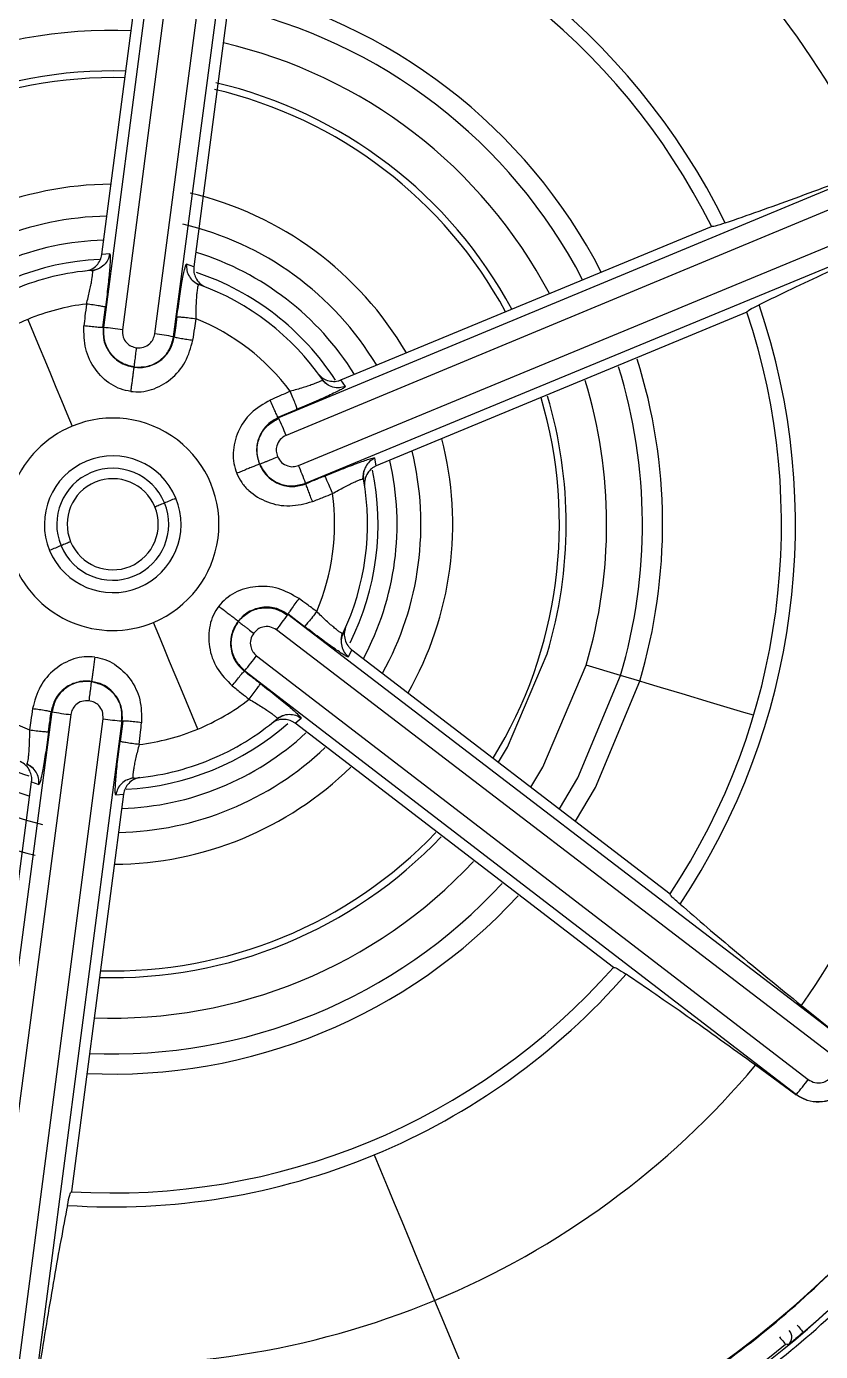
# Model space of a CAD drawing. Extents: x 939 to 1039, y 781 to 934.
# Drawn here: x 975.361 to 975.852, y 853.394 to 854.214 of the extents above; entities that cross this region are included whole.
import ezdxf

# ---------------------------------------------------------------- set-up
doc = ezdxf.new("R2010")
doc.units = 0
doc.header["$MEASUREMENT"] = 0
doc.layers.add('1', color=4, linetype='Continuous')

# ---------------------------------------------------------------- blocks, each defined once
blk = doc.blocks.new('Envoy')
at = {"layer": '1', "color": 3, "linetype": 'Continuous', "lineweight": 25}
for p, q in [((36.81026, 55.27947), (36.75469, 54.85309)), ((36.82198, 55.27814), (36.76641, 54.85176)), ((36.78638, 54.84914), (36.84272, 55.27542)), ((36.79804, 54.8474), (36.85439, 55.27368)), ((36.75371, 54.89823), (36.78598, 55.14407)), ((36.84293, 55.13655), (36.81059, 54.89061)), ((37.25993, 54.96233), (36.86289, 54.79726)), ((37.26464, 54.95152), (36.86759, 54.78645)), ((36.87531, 54.76785), (37.27265, 54.93219)), ((36.87963, 54.75687), (37.27698, 54.92122)), ((36.90149, 54.82068), (37.13053, 54.91566)), ((36.75855, 54.89869), (36.75371, 54.89823)), ((36.81059, 54.89061), (36.80606, 54.89231)), ((36.74716, 54.88839), (36.7478, 54.88845)), ((36.75248, 54.88984), (36.74793, 54.88804)), ((36.81352, 54.8793), (36.80962, 54.88222)), ((36.75424, 54.85315), (36.75589, 54.86571)), ((37.15249, 54.86258), (36.92333, 54.76762)), ((36.75424, 54.85315), (36.75469, 54.85309)), ((36.79804, 54.8474), (36.79849, 54.84734)), ((36.89361, 54.81755), (36.88978, 54.82058)), ((36.90431, 54.81672), (36.90149, 54.82068)), ((36.86271, 54.79768), (36.87442, 54.80254)), ((36.86271, 54.79768), (36.86289, 54.79726)), ((36.92333, 54.76762), (36.92253, 54.77238)), ((36.915, 54.75942), (36.91558, 54.76426)), ((36.87963, 54.75687), (36.87981, 54.75645)), ((36.86891, 54.67601), (36.86864, 54.67565)), ((37.21011, 54.41434), (36.86864, 54.67565)), ((36.86891, 54.67601), (36.87897, 54.6683)), ((37.2031, 54.40485), (36.86162, 54.66617)), ((36.90164, 54.66018), (36.90226, 54.66403)), ((36.9062, 54.64951), (36.90823, 54.65393)), ((36.90823, 54.65393), (37.10499, 54.50306)), ((36.84937, 54.65019), (37.19037, 54.38825)), ((36.84203, 54.64095), (36.84176, 54.64059)), ((36.84203, 54.64095), (37.18303, 54.37901)), ((37.07428, 54.63796), (37.05304, 54.64429)), ((37.08619, 54.63441), (37.07428, 54.63796)), ((36.72284, 54.61556), (36.6665, 54.18928)), ((36.73451, 54.61382), (36.67816, 54.18754)), ((36.72284, 54.61556), (36.72239, 54.61562)), ((36.86192, 54.6116), (36.86641, 54.61352)), ((36.69891, 54.18481), (36.75447, 54.6112)), ((36.71063, 54.18348), (36.76619, 54.60987)), ((36.76664, 54.60981), (36.765, 54.59724)), ((36.76664, 54.60981), (36.76619, 54.60987)), ((36.87319, 54.60848), (36.87692, 54.61155)), ((37.07, 54.4575), (36.87319, 54.60848)), ((36.70736, 54.58366), (36.71127, 54.58073)), ((36.67796, 54.32641), (36.7103, 54.57234)), ((36.7103, 54.57234), (36.71482, 54.57065)), ((36.76929, 54.57355), (36.77295, 54.57493)), ((36.77367, 54.57456), (36.77308, 54.5745)), ((36.76717, 54.56472), (36.73491, 54.31888)), ((36.76233, 54.56427), (36.76717, 54.56472)), ((37.18623, 54.43395), (37.21033, 54.41462)), ((37.18281, 54.37873), (37.15786, 54.39701)), ((37.18281, 54.37873), (37.18303, 54.37901))]:
    blk.add_line(p, q, dxfattribs=at)
at = {"layer": '1', "color": 3, "linetype": 'Continuous', "lineweight": 25, "flags": 128}
for points in [[(36.70791, 54.85815), (36.71142, 54.8497), (36.71492, 54.84126), (36.71841, 54.83284), (36.72187, 54.82449), (36.7253, 54.81622), (36.72869, 54.80805), (36.73202, 54.80001), (36.73529, 54.79213)], [(36.78646, 54.74227), (36.78711, 54.74254), (36.78779, 54.74282), (36.7885, 54.74311), (36.78924, 54.74342), (36.79, 54.74373), (36.79078, 54.74406), (36.79159, 54.74439), (36.79241, 54.74473)], [(36.79241, 54.74473), (36.79326, 54.74508), (36.79412, 54.74544), (36.79499, 54.7458), (36.79587, 54.74617), (36.79676, 54.74654), (36.79766, 54.74691), (36.79857, 54.74729), (36.79947, 54.74766)], [(36.73442, 54.72069), (36.73377, 54.72042), (36.73309, 54.72014), (36.73239, 54.71984), (36.73165, 54.71954), (36.73089, 54.71922), (36.7301, 54.7189), (36.7293, 54.71856), (36.72847, 54.71822)], [(36.72847, 54.71822), (36.72763, 54.71787), (36.72677, 54.71751), (36.7259, 54.71715), (36.72501, 54.71678), (36.72412, 54.71641), (36.72322, 54.71604), (36.72232, 54.71567), (36.72141, 54.71529)], [(36.81297, 54.6048), (36.80947, 54.61325), (36.80597, 54.6217), (36.80248, 54.63011), (36.79901, 54.63846), (36.79559, 54.64673), (36.7922, 54.6549), (36.78886, 54.66294), (36.78559, 54.67083)], [(36.999, 54.58433), (37.00451, 54.59367), (37.02905, 54.65143)], [(37.01895, 54.56903), (37.02631, 54.58136), (37.05304, 54.64429)], [(37.03661, 54.55549), (37.04798, 54.57475), (37.07428, 54.63796)], [(37.04651, 54.5479), (37.05889, 54.5688), (37.08619, 54.63441)], [(37.15661, 54.61342), (37.15065, 54.6152), (37.12988, 54.62139), (37.1125, 54.62657), (37.09914, 54.63055), (37.09026, 54.6332), (37.08619, 54.63441)], [(36.9221, 54.34164), (36.92599, 54.33224), (36.93014, 54.32226), (36.93451, 54.31171), (36.93911, 54.30062), (36.94391, 54.28904), (36.94891, 54.277), (36.95408, 54.26452), (36.95941, 54.25166)], [(36.95941, 54.25166), (36.96489, 54.23844), (36.9705, 54.22491), (36.97622, 54.21112), (36.98204, 54.19709), (36.98794, 54.18287), (36.99389, 54.16852), (36.99988, 54.15406), (37.0059, 54.13954)], [(37.18355, 54.23643), (37.18429, 54.23556), (37.185, 54.23473), (37.18566, 54.23396), (37.18624, 54.23328), (37.18671, 54.23272), (37.18707, 54.2323), (37.1873, 54.23204), (37.18738, 54.23194)], [(37.1726, 54.22908), (37.17332, 54.2282), (37.17402, 54.22735), (37.17466, 54.22657), (37.17522, 54.22588), (37.17569, 54.22531), (37.17604, 54.22489), (37.17626, 54.22462), (37.17635, 54.22452)], [(37.1781, 54.22441), (37.17712, 54.22447), (37.17635, 54.22452)]]:
    blk.add_lwpolyline(points, dxfattribs=at)
at = {"layer": '1', "color": 3, "linetype": 'Continuous', "lineweight": 25}
for centre, radius, start, end in [((36.76044, 54.73148), 1, 292.52267, 112.52267), ((36.76044, 54.73148), 0.98949, 296.05543, 116.05543), ((36.76044, 54.73148), 0.97197, 296.05543, 116.05543), ((36.76044, 54.73148), 1, 112.52267, 292.52267), ((36.76044, 54.73148), 0.90393, 296.3991, 116.05543), ((36.76044, 54.73148), 0.98949, 116.05543, 296.05543), ((36.76044, 54.73148), 0.97197, 116.05543, 296.05543), ((36.76044, 54.73148), 0.85236, 296.39909, 116.05543), ((36.76044, 54.73148), 0.84765, 292.52267, 112.16787), ((36.76044, 54.73148), 0.84843, 342.41464, 96.03082), ((36.76044, 54.73148), 0.83245, 292.52267, 112.16786), ((36.76044, 54.73148), 0.90393, 116.3991, 296.05543), ((36.76044, 54.73148), 0.84765, 112.52267, 292.16787), ((36.76044, 54.73148), 0.83245, 112.52267, 292.16786), ((36.76044, 54.73148), 0.85236, 116.39909, 296.05543), ((36.76044, 54.73148), 0.64081, 22.52267, 112.52267), ((36.76044, 54.73148), 0.51944, 25.05532, 79.91605), ((36.76044, 54.73148), 0.42203, 26.19693, 78.75746), ((36.76044, 54.73148), 0.41339, 86.45965, 138.49313), ((36.76044, 54.73148), 0.41339, 26.46378, 78.49313), ((36.76044, 54.73148), 0.3399, 87.31126, 137.5244), ((36.76044, 54.73148), 0.3399, 27.31126, 77.59942), ((36.76044, 54.73148), 0.32747, 87.49347, 137.33247), ((36.76044, 54.73148), 0.32747, 27.49347, 77.41281), ((36.76044, 54.73148), 0.30531, 87.85523, 136.95158), ((36.76044, 54.73148), 0.30531, 27.85523, 77.04248), ((36.76044, 54.73148), 0.28028, 88.33302, 136.44884), ((36.76044, 54.73148), 0.2761, 88.4214, 136.3388), ((36.76044, 54.73148), 0.2761, 28.4214, 76.84036), ((36.76044, 54.73148), 0.28028, 28.33302, 76.84036), ((36.76044, 54.73148), 0.64081, 292.52267, 22.52267), ((36.76044, 54.73148), 0.21018, 90.28155, 134.42058), ((36.76044, 54.73148), 0.21018, 30.28155, 76.84036), ((36.76044, 54.73148), 0.19052, 91.08784, 133.59162), ((36.76044, 54.73148), 0.19052, 31.08784, 76.84036), ((36.76044, 54.73148), 0.51944, 325.05535, 19.91605), ((36.76044, 54.73148), 0.17578, 91.81196, 132.80565), ((36.76044, 54.73148), 0.17578, 31.81196, 72.85405), ((36.76044, 54.73148), 0.16399, 92.8898, 131.3369), ((36.76044, 54.73148), 0.15748, 94.60572, 112.52267), ((36.76044, 54.73148), 0.16399, 32.88785, 71.5582), ((36.76044, 54.73148), 0.15748, 34.60232, 70.21155), ((36.76044, 54.73148), 0.13714, 96.82389, 112.52319), ((36.76044, 54.73148), 0.42203, 326.19693, 18.75746), ((36.76044, 54.73148), 0.13713, 36.82406, 67.93147), ((36.76044, 54.73148), 0.41339, 326.46378, 18.49313), ((36.76044, 54.73148), 0.13714, 112.52319, 127.93236), ((36.73903, 54.66295), 0.19078, 81.74887, 85.29193), ((36.76423, 54.6606), 0.18983, 79.74002, 83.30102), ((36.76044, 54.73148), 0.32747, 343.40672, 17.29799), ((36.76044, 54.73148), 0.3399, 343.40672, 17.48658), ((36.76044, 54.73148), 0.30531, 343.40672, 16.92374), ((36.76044, 54.73148), 0.2761, 328.4214, 16.46386), ((36.76044, 54.73148), 0.28028, 343.40672, 16.42978), ((36.76044, 54.73148), 0.06566, 292.52267, 112.52319), ((36.68989, 54.71554), 0.19133, 21.7527, 25.28579), ((36.76044, 54.73148), 0.06566, 112.52319, 292.52267), ((36.76044, 54.73148), 0.19052, 331.08784, 13.74515), ((36.76044, 54.73148), 0.21018, 330.28155, 14.56552), ((36.76044, 54.73148), 0.04225, 22.52267, 202.52267), ((36.76044, 54.73148), 0.17578, 331.81196, 12.9507), ((36.76044, 54.73148), 0.03461, 22.52267, 202.52267), ((36.7007, 54.69266), 0.19011, 19.742, 23.29783), ((36.76044, 54.73148), 0.16399, 333.47237, 11.80496), ((36.76044, 54.73148), 0.02817, 22.52267, 202.52267), ((36.76044, 54.73148), 0.15748, 334.60232, 10.21138), ((36.76044, 54.73148), 0.04225, 202.52267, 22.52267), ((36.76044, 54.73148), 0.03461, 202.52267, 22.52267), ((36.76044, 54.73148), 0.13713, 336.82502, 7.9317), ((36.76044, 54.73148), 0.02817, 202.52267, 22.52267), ((36.71223, 54.78395), 0.19024, 321.74722, 325.30056), ((36.76044, 54.73148), 0.13713, 216.82418, 247.93147), ((36.6956, 54.76488), 0.19183, 319.75805, 323.2819), ((36.76044, 54.73148), 0.17578, 211.81196, 252.85405), ((36.76044, 54.73148), 0.16399, 212.88785, 251.5582), ((36.76044, 54.73148), 0.19052, 211.08784, 256.84036), ((36.76044, 54.73148), 0.21018, 210.28155, 256.84036), ((36.76044, 54.73148), 0.13714, 292.52216, 307.93236), ((36.75672, 54.80284), 0.19033, 259.74748, 263.2992), ((36.78181, 54.79973), 0.19051, 261.74917, 265.29729), ((36.76044, 54.73148), 0.16399, 272.88982, 311.33695), ((36.76044, 54.73148), 0.13714, 276.82389, 292.52216), ((36.76044, 54.73148), 0.15748, 292.52267, 310.21155), ((36.76044, 54.73148), 0.17578, 271.81196, 312.80565), ((36.76044, 54.73148), 0.19052, 271.08784, 313.59162), ((36.76044, 54.73148), 0.21018, 270.28155, 314.42058), ((36.76044, 54.73148), 0.15748, 274.60426, 292.52267), ((36.76044, 54.73148), 0.2761, 268.4214, 316.3388), ((36.76044, 54.73148), 0.28028, 268.33302, 316.4221), ((36.76044, 54.73148), 0.30531, 267.85523, 316.91823), ((36.76044, 54.73148), 0.32747, 267.49347, 317.29412), ((36.76044, 54.73148), 0.3399, 267.31126, 317.48353), ((36.76044, 54.73148), 0.64081, 202.52267, 292.52267), ((36.76044, 54.73148), 0.41339, 266.46378, 318.49313), ((36.76044, 54.73148), 0.65728, 281.81887, 334.83276), ((36.76044, 54.73148), 0.42203, 292.52267, 318.75746), ((36.76044, 54.73148), 0.51944, 292.52267, 319.91605), ((36.76044, 54.73148), 0.84843, 292.52267, 336.03082), ((37.03697, 54.50264), 0.19136, 319.75537, 323.28813), ((36.76044, 54.73148), 0.42203, 266.19692, 292.52267), ((36.76044, 54.73148), 0.99606, 206.05543, 296.05543), ((36.76044, 54.73148), 0.65713, 310.51967, 316.29376), ((36.76044, 54.73148), 0.51944, 265.05535, 292.52267), ((37.17434, 54.22897), 0.00591, 309.50039, 43.37657), ((36.76044, 54.73148), 0.65573, 281.57492, 309.36485)]:
    blk.add_arc(centre, radius, start, end, dxfattribs=at)
for points, knots in [([(37.01344, 54.12136), (37.05243, 54.14019), (37.13041, 54.17785), (37.23056, 54.2619), (37.31334, 54.3623), (37.37468, 54.47735), (37.41247, 54.60204), (37.42519, 54.73174), (37.41237, 54.86142), (37.37449, 54.98611), (37.31302, 55.10101), (37.23031, 55.20171), (37.12954, 55.28435), (37.0146, 55.34571), (36.88984, 55.38358), (36.7603, 55.39595), (36.63006, 55.38446), (36.54831, 55.35588), (36.50744, 55.34159)], [0, 0, 0, 0, 0.0625, 0.125, 0.1875, 0.25, 0.3125, 0.375, 0.4375, 0.5, 0.5625, 0.625, 0.6875, 0.75, 0.8125, 0.875, 0.9375, 1, 1, 1, 1]), ([(37.35267, 54.97706), (37.3344, 55.01491), (37.29784, 55.0906), (37.21626, 55.18781), (37.11879, 55.26817), (37.00712, 55.32769), (36.88605, 55.36447), (36.7603, 55.37647), (36.63388, 55.36531), (36.55453, 55.33757), (36.51485, 55.3237)], [0, 0, 0, 0, 0.125, 0.25, 0.375, 0.5, 0.625, 0.75, 0.875001, 1, 1, 1, 1]), ([(36.50744, 55.34159), (36.46845, 55.32276), (36.39047, 55.2851), (36.29032, 55.20106), (36.20754, 55.10065), (36.1462, 54.9856), (36.10841, 54.86091), (36.09569, 54.73121), (36.10852, 54.60153), (36.14639, 54.47684), (36.20787, 54.36194), (36.29058, 54.26124), (36.39135, 54.1786), (36.50629, 54.11725), (36.63105, 54.07937), (36.76059, 54.06701), (36.89082, 54.0785), (36.97257, 54.10707), (37.01344, 54.12136)], [0, 0, 0, 0, 0.0625, 0.125, 0.1875, 0.25, 0.3125, 0.375, 0.4375, 0.5, 0.5625, 0.625, 0.6875, 0.75, 0.8125, 0.875, 0.9375, 1, 1, 1, 1]), ([(37.00603, 54.13924), (37.04388, 54.15752), (37.11957, 54.19408), (37.21678, 54.27566), (37.29714, 54.37313), (37.35666, 54.48479), (37.39343, 54.60587), (37.40543, 54.73162), (37.39428, 54.85804), (37.36654, 54.93739), (37.35267, 54.97706)], [0, 0, 0, 0, 0.1249993, 0.25, 0.3749997, 0.5000002, 0.6250003, 0.7499998, 0.8749998, 1, 1, 1, 1]), ([(37.13912, 54.91778), (37.15286, 54.92258), (37.17967, 54.93193), (37.21417, 54.94505), (37.231, 54.95145)], [0, 0, 0, 0, 0.512285, 1, 1, 1, 1]), ([(37.13912, 54.91778), (37.13675, 54.91697), (37.132, 54.91534), (37.13102, 54.91556), (37.13053, 54.91567)], [0, 0, 0, 0, 0.499984, 1, 1, 1, 1]), ([(37.2488, 54.90842), (37.2324, 54.90104), (37.19874, 54.88589), (37.17317, 54.87353), (37.16006, 54.86719)], [0, 0, 0, 0, 0.487205, 1, 1, 1, 1]), ([(36.7437, 54.88807), (36.74494, 54.88833), (36.74735, 54.88885), (36.75046, 54.89129), (36.75242, 54.89398), (36.75337, 54.89638), (36.7536, 54.89761), (36.75371, 54.89823)], [0, 0, 0, 0, 0.28839, 0.56198, 0.789815, 0.894958, 1, 1, 1, 1]), ([(36.75855, 54.89869), (36.75826, 54.89741), (36.75766, 54.89479), (36.75514, 54.8915), (36.75173, 54.88915), (36.74908, 54.88868), (36.7478, 54.88845)], [0, 0, 0, 0, 0.242629, 0.500012, 0.757383, 1, 1, 1, 1]), ([(36.75855, 54.89869), (36.75865, 54.89857), (36.75884, 54.89833), (36.75891, 54.89638), (36.7588, 54.89336), (36.75851, 54.88922), (36.75806, 54.8842), (36.75726, 54.87652), (36.75644, 54.87005), (36.75589, 54.86571)], [0, 0, 0, 0, 0.124913, 0.247123, 0.371069, 0.495341, 0.619816, 0.745237, 1, 1, 1, 1]), ([(36.80012, 54.85973), (36.80071, 54.86407), (36.80159, 54.87056), (36.8028, 54.87822), (36.80366, 54.88319), (36.80446, 54.88728), (36.80514, 54.8902), (36.8057, 54.89205), (36.80594, 54.89222), (36.80606, 54.89231)], [0, 0, 0, 0, 0.255027, 0.381033, 0.50671, 0.630759, 0.755424, 0.876708, 1, 1, 1, 1]), ([(36.80606, 54.89231), (36.80605, 54.89098), (36.80601, 54.88831), (36.80766, 54.88461), (36.81019, 54.88145), (36.81257, 54.88025), (36.81376, 54.87966)], [0, 0, 0, 0, 0.24923, 0.500013, 0.750765, 1, 1, 1, 1]), ([(36.74415, 54.86764), (36.74486, 54.87035), (36.74592, 54.87439), (36.74693, 54.87926), (36.74751, 54.88244), (36.74791, 54.88507), (36.74809, 54.887), (36.74808, 54.88824), (36.74789, 54.88838), (36.7478, 54.88845)], [0, 0, 0, 0, 0.257284, 0.383635, 0.508413, 0.631924, 0.754664, 0.877163, 1, 1, 1, 1]), ([(36.81059, 54.89061), (36.81054, 54.89004), (36.81045, 54.88889), (36.81071, 54.88652), (36.81177, 54.88346), (36.8141, 54.88014), (36.81638, 54.87889), (36.8176, 54.87822)], [0, 0, 0, 0, 0.095966, 0.193572, 0.407671, 0.683175, 1, 1, 1, 1]), ([(36.81197, 54.85856), (36.81198, 54.86137), (36.81199, 54.86556), (36.81227, 54.87053), (36.81252, 54.87377), (36.81281, 54.87641), (36.81312, 54.87833), (36.81344, 54.87953), (36.81365, 54.87961), (36.81376, 54.87966)], [0, 0, 0, 0, 0.2575412, 0.3839664, 0.508735, 0.6322153, 0.7548888, 0.8773075, 1, 1, 1, 1]), ([(36.74415, 54.86764), (36.74386, 54.86513), (36.74334, 54.86064), (36.74284, 54.85615), (36.74262, 54.85417)], [0, 0, 0, 0, 0.56014, 1, 1, 1, 1]), ([(36.75589, 54.86571), (36.75567, 54.86579), (36.7552, 54.86595), (36.75245, 54.86644), (36.74857, 54.86704), (36.74558, 54.86745), (36.74415, 54.86764)], [0, 0, 0, 0, 0.240701, 0.500029, 0.759359, 1, 1, 1, 1]), ([(37.15248, 54.8626), (37.15275, 54.86302), (37.15329, 54.86387), (37.1578, 54.86608), (37.16006, 54.86719)], [0, 0, 0, 0, 0.499998, 1, 1, 1, 1]), ([(36.80012, 54.85973), (36.79982, 54.85742), (36.79928, 54.85329), (36.79874, 54.84916), (36.79849, 54.84734)], [0, 0, 0, 0, 0.559985, 1, 1, 1, 1]), ([(36.80012, 54.85973), (36.80036, 54.85975), (36.80085, 54.85978), (36.80364, 54.85955), (36.80754, 54.85912), (36.81053, 54.85875), (36.81197, 54.85856)], [0, 0, 0, 0, 0.2406611, 0.5000233, 0.7593496, 1, 1, 1, 1]), ([(36.80999, 54.84534), (36.81036, 54.84781), (36.81103, 54.85221), (36.81168, 54.85662), (36.81197, 54.85856)], [0, 0, 0, 0, 0.559822, 1, 1, 1, 1]), ([(36.75424, 54.85315), (36.75401, 54.85312), (36.75353, 54.85305), (36.75081, 54.85325), (36.74698, 54.85363), (36.74404, 54.854), (36.74262, 54.85417)], [0, 0, 0, 0, 0.240899, 0.500009, 0.759058, 1, 1, 1, 1]), ([(36.77154, 54.81357), (36.76942, 54.81399), (36.76514, 54.81484), (36.75721, 54.81894), (36.74895, 54.8269), (36.74269, 54.83977), (36.74265, 54.84935), (36.74262, 54.85417)], [0, 0, 0, 0, 0.116928, 0.236306, 0.483404, 0.739999, 1, 1, 1, 1]), ([(36.75454, 54.85311), (36.75448, 54.85047), (36.75438, 54.84631), (36.75634, 54.84093), (36.75887, 54.83675), (36.76238, 54.83323), (36.76725, 54.83004), (36.7712, 54.82914), (36.77359, 54.82859)], [0, 0, 0, 0, 0.2246986, 0.3544323, 0.4956454, 0.6546103, 0.7914455, 1, 1, 1, 1]), ([(36.77369, 54.8287), (36.77091, 54.8294), (36.76536, 54.83078), (36.7589, 54.83669), (36.75485, 54.84446), (36.75494, 54.85018), (36.75499, 54.85305)], [0, 0, 0, 0, 0.249977, 0.499949, 0.74996, 1, 1, 1, 1]), ([(36.76641, 54.85176), (36.76642, 54.85022), (36.76643, 54.84722), (36.76872, 54.84365), (36.77177, 54.84136), (36.77403, 54.84086), (36.7752, 54.8406)], [0, 0, 0, 0, 0.28795, 0.562237, 0.773755, 1, 1, 1, 1]), ([(36.77154, 54.81357), (36.77371, 54.81343), (36.77808, 54.81314), (36.78681, 54.81506), (36.79684, 54.82064), (36.8062, 54.83147), (36.80872, 54.8407), (36.80999, 54.84534)], [0, 0, 0, 0, 0.117491, 0.236935, 0.483893, 0.740778, 1, 1, 1, 1]), ([(36.77359, 54.82859), (36.77497, 54.82848), (36.77776, 54.82825), (36.78344, 54.82913), (36.78892, 54.83163), (36.79338, 54.83576), (36.79683, 54.84054), (36.79785, 54.8447), (36.79849, 54.84734)], [0, 0, 0, 0, 0.117728, 0.2380506, 0.4925015, 0.637487, 0.7702889, 1, 1, 1, 1]), ([(36.77369, 54.8287), (36.77655, 54.82866), (36.78228, 54.82856), (36.79005, 54.8326), (36.79596, 54.83906), (36.79735, 54.84462), (36.79804, 54.8474)], [0, 0, 0, 0, 0.249954, 0.499952, 0.749964, 1, 1, 1, 1]), ([(36.7752, 54.8406), (36.77666, 54.84059), (36.77961, 54.84057), (36.78323, 54.84279), (36.7856, 54.8458), (36.78612, 54.84803), (36.78638, 54.84914)], [0, 0, 0, 0, 0.277459, 0.561326, 0.783163, 1, 1, 1, 1]), ([(36.79849, 54.84734), (36.79876, 54.84724), (36.79931, 54.84703), (36.80241, 54.84646), (36.80618, 54.84587), (36.80875, 54.84551), (36.80999, 54.84534)], [0, 0, 0, 0, 0.271069, 0.562198, 0.788933, 1, 1, 1, 1]), ([(36.77369, 54.8287), (36.77372, 54.82893), (36.77379, 54.8294), (36.77409, 54.83171), (36.77441, 54.83416), (36.77475, 54.83689), (36.77502, 54.83913), (36.7752, 54.8406)], [0, 0, 0, 0, 0.237032, 0.4948898, 0.6267181, 0.7565536, 1, 1, 1, 1]), ([(36.77359, 54.82859), (36.77357, 54.82851), (36.77352, 54.82834), (36.77338, 54.82743), (36.77316, 54.8259), (36.77288, 54.82375), (36.77254, 54.82122), (36.77219, 54.81857), (36.77185, 54.81598), (36.77164, 54.81435), (36.77154, 54.81357)], [0, 0, 0, 0, 0.107023, 0.227257, 0.359668, 0.501581, 0.634738, 0.764127, 0.886606, 1, 1, 1, 1]), ([(36.89007, 54.82091), (36.89005, 54.82079), (36.89001, 54.82057), (36.88894, 54.81995), (36.88716, 54.81915), (36.88469, 54.81818), (36.88164, 54.81709), (36.87693, 54.81553), (36.87291, 54.81442), (36.87022, 54.81367)], [0, 0, 0, 0, 0.123023, 0.245688, 0.36855, 0.49216, 0.61693, 0.743206, 1, 1, 1, 1]), ([(36.88768, 54.82427), (36.88853, 54.82333), (36.89019, 54.82151), (36.89386, 54.82003), (36.89717, 54.81968), (36.89971, 54.82005), (36.9009, 54.82047), (36.90149, 54.82068)], [0, 0, 0, 0, 0.28845, 0.561984, 0.789793, 0.894965, 1, 1, 1, 1]), ([(36.90431, 54.81672), (36.90306, 54.81633), (36.90049, 54.81554), (36.89638, 54.81608), (36.89264, 54.81785), (36.89091, 54.81991), (36.89007, 54.82091)], [0, 0, 0, 0, 0.2426645, 0.4999962, 0.7573566, 1, 1, 1, 1]), ([(36.87022, 54.81367), (36.86789, 54.81266), (36.86375, 54.81087), (36.85961, 54.80905), (36.85779, 54.80826)], [0, 0, 0, 0, 0.560102, 1, 1, 1, 1]), ([(36.87442, 54.80254), (36.87437, 54.80277), (36.87428, 54.80325), (36.87333, 54.80588), (36.8719, 54.80954), (36.87076, 54.81233), (36.87022, 54.81367)], [0, 0, 0, 0, 0.240708, 0.500016, 0.759348, 1, 1, 1, 1]), ([(36.90431, 54.81672), (36.90425, 54.81657), (36.90414, 54.81629), (36.90249, 54.81526), (36.89982, 54.81384), (36.89609, 54.81202), (36.89152, 54.8099), (36.88447, 54.80675), (36.87845, 54.80423), (36.87442, 54.80254)], [0, 0, 0, 0, 0.124915, 0.247122, 0.371078, 0.495348, 0.61982, 0.74524, 1, 1, 1, 1]), ([(36.85779, 54.80826), (36.85363, 54.80582), (36.84535, 54.80099), (36.83733, 54.78913), (36.83457, 54.778), (36.83499, 54.76908), (36.8364, 54.76495), (36.83709, 54.76291)], [0, 0, 0, 0, 0.259997, 0.516602, 0.763691, 0.88308, 1, 1, 1, 1]), ([(36.86271, 54.79768), (36.86257, 54.79787), (36.86228, 54.79825), (36.86108, 54.80071), (36.8595, 54.80421), (36.85835, 54.80694), (36.85779, 54.80826)], [0, 0, 0, 0, 0.240888, 0.499984, 0.75904, 1, 1, 1, 1]), ([(36.86283, 54.7974), (36.86051, 54.79614), (36.85685, 54.79415), (36.85318, 54.78975), (36.85083, 54.78547), (36.84953, 54.78067), (36.84921, 54.77486), (36.8504, 54.77099), (36.85112, 54.76865)], [0, 0, 0, 0, 0.2247099, 0.354443, 0.4956425, 0.6546263, 0.7914655, 1, 1, 1, 1]), ([(36.85127, 54.76862), (36.85048, 54.77137), (36.8489, 54.77687), (36.85079, 54.78542), (36.85549, 54.79281), (36.8605, 54.79559), (36.863, 54.79699)], [0, 0, 0, 0, 0.249963, 0.499943, 0.749955, 1, 1, 1, 1]), ([(36.86759, 54.78645), (36.86627, 54.78567), (36.86368, 54.78416), (36.86173, 54.78039), (36.86127, 54.77661), (36.86197, 54.7744), (36.86233, 54.77326)], [0, 0, 0, 0, 0.28793, 0.562213, 0.773772, 1, 1, 1, 1]), ([(36.85112, 54.76865), (36.85097, 54.7686), (36.85072, 54.76853), (36.84957, 54.76806), (36.84808, 54.76746), (36.84593, 54.76658), (36.84319, 54.76545), (36.84011, 54.76418), (36.83809, 54.76333), (36.83709, 54.76291)], [0, 0, 0, 0, 0.162212, 0.269145, 0.393716, 0.534362, 0.686812, 0.844548, 1, 1, 1, 1]), ([(36.85112, 54.76865), (36.85171, 54.7674), (36.85291, 54.76487), (36.85651, 54.76038), (36.86142, 54.75689), (36.86722, 54.75509), (36.87309, 54.7545), (36.8772, 54.75569), (36.87981, 54.75645)], [0, 0, 0, 0, 0.117728, 0.238042, 0.4925, 0.637482, 0.770299, 1, 1, 1, 1]), ([(36.85127, 54.76862), (36.85148, 54.7687), (36.85192, 54.76888), (36.85407, 54.76977), (36.85636, 54.77073), (36.85889, 54.77179), (36.86097, 54.77268), (36.86233, 54.77326)], [0, 0, 0, 0, 0.2370186, 0.4948765, 0.6266917, 0.7565634, 1, 1, 1, 1]), ([(36.85127, 54.76862), (36.85266, 54.76611), (36.85544, 54.76111), (36.86282, 54.7564), (36.87137, 54.75451), (36.87688, 54.75608), (36.87963, 54.75687)], [0, 0, 0, 0, 0.249949, 0.499946, 0.749966, 1, 1, 1, 1]), ([(36.86233, 54.77326), (36.86305, 54.77199), (36.86451, 54.76942), (36.86824, 54.7674), (36.87203, 54.76685), (36.87422, 54.76752), (36.87531, 54.76785)], [0, 0, 0, 0, 0.277429, 0.561366, 0.783145, 1, 1, 1, 1]), ([(36.89136, 54.76124), (36.89541, 54.7629), (36.90146, 54.76538), (36.90871, 54.76816), (36.91345, 54.7699), (36.91738, 54.77126), (36.92025, 54.77213), (36.92213, 54.77257), (36.9224, 54.77245), (36.92253, 54.77238)], [0, 0, 0, 0, 0.255027, 0.381033, 0.506706, 0.630762, 0.755427, 0.876706, 1, 1, 1, 1]), ([(36.92253, 54.77238), (36.92138, 54.77173), (36.91905, 54.77043), (36.91666, 54.76715), (36.91519, 54.76338), (36.91535, 54.76072), (36.91543, 54.75939)], [0, 0, 0, 0, 0.249221, 0.499978, 0.750746, 1, 1, 1, 1]), ([(36.83709, 54.76291), (36.83805, 54.76096), (36.83999, 54.75703), (36.84602, 54.75044), (36.85586, 54.74454), (36.86992, 54.74185), (36.87918, 54.74428), (36.88383, 54.7455)], [0, 0, 0, 0, 0.117492, 0.236926, 0.483883, 0.740791, 1, 1, 1, 1]), ([(36.89136, 54.76124), (36.8892, 54.76034), (36.88535, 54.75874), (36.8815, 54.75715), (36.87981, 54.75645)], [0, 0, 0, 0, 0.559961, 1, 1, 1, 1]), ([(36.89136, 54.76124), (36.89149, 54.76105), (36.89176, 54.76064), (36.89295, 54.7581), (36.89454, 54.75451), (36.8957, 54.75174), (36.89627, 54.7504)], [0, 0, 0, 0, 0.240666, 0.499997, 0.759329, 1, 1, 1, 1]), ([(36.92333, 54.76762), (36.92281, 54.76737), (36.92177, 54.76687), (36.91985, 54.76547), (36.91773, 54.76302), (36.91602, 54.75934), (36.91607, 54.75674), (36.91611, 54.75535)], [0, 0, 0, 0, 0.095953, 0.193588, 0.407686, 0.683163, 1, 1, 1, 1]), ([(36.87981, 54.75645), (36.87985, 54.75617), (36.87995, 54.75559), (36.88101, 54.75262), (36.88238, 54.74906), (36.88336, 54.74666), (36.88383, 54.7455)], [0, 0, 0, 0, 0.271085, 0.562216, 0.788961, 1, 1, 1, 1]), ([(36.89627, 54.7504), (36.8987, 54.75179), (36.90234, 54.75387), (36.90678, 54.75612), (36.90971, 54.75752), (36.91214, 54.75859), (36.91396, 54.75928), (36.91516, 54.7596), (36.91534, 54.75946), (36.91543, 54.75939)], [0, 0, 0, 0, 0.257591, 0.384037, 0.508808, 0.63231, 0.754964, 0.877345, 1, 1, 1, 1]), ([(36.88383, 54.7455), (36.88615, 54.74641), (36.8903, 54.74803), (36.89444, 54.74968), (36.89627, 54.7504)], [0, 0, 0, 0, 0.559825, 1, 1, 1, 1]), ([(36.87561, 54.68556), (36.87142, 54.68795), (36.8631, 54.6927), (36.84882, 54.69372), (36.8378, 54.69054), (36.83029, 54.68573), (36.82741, 54.68244), (36.82599, 54.68082)], [0, 0, 0, 0, 0.260001, 0.516612, 0.763696, 0.883091, 1, 1, 1, 1]), ([(36.82599, 54.68082), (36.82479, 54.67901), (36.82235, 54.67537), (36.81965, 54.66685), (36.81947, 54.65538), (36.82416, 54.64186), (36.8309, 54.63505), (36.83428, 54.63164)], [0, 0, 0, 0, 0.117497, 0.23694, 0.483899, 0.740787, 1, 1, 1, 1]), ([(36.82599, 54.68082), (36.82686, 54.68015), (36.82862, 54.67881), (36.83128, 54.67677), (36.83364, 54.67496), (36.83548, 54.67355), (36.83673, 54.67257), (36.83768, 54.67182), (36.83786, 54.67164), (36.83797, 54.67153)], [0, 0, 0, 0, 0.156949, 0.315954, 0.469207, 0.610004, 0.734268, 0.840382, 1, 1, 1, 1]), ([(36.86873, 54.67577), (36.86648, 54.67715), (36.86292, 54.67932), (36.85728, 54.6803), (36.8524, 54.6802), (36.84759, 54.67892), (36.8424, 54.6763), (36.83964, 54.67333), (36.83797, 54.67153)], [0, 0, 0, 0, 0.224685, 0.354442, 0.495644, 0.654641, 0.79147, 1, 1, 1, 1]), ([(36.83802, 54.67139), (36.84001, 54.67345), (36.84399, 54.67757), (36.85233, 54.68021), (36.86108, 54.67983), (36.866, 54.67689), (36.86845, 54.67542)], [0, 0, 0, 0, 0.249955, 0.499943, 0.749983, 1, 1, 1, 1]), ([(36.87561, 54.68556), (36.87475, 54.68442), (36.87296, 54.68206), (36.87072, 54.67894), (36.86919, 54.67667), (36.869, 54.67623), (36.86891, 54.67601)], [0, 0, 0, 0, 0.2409075, 0.500003, 0.7591011, 1, 1, 1, 1]), ([(36.88651, 54.67751), (36.88448, 54.67902), (36.88085, 54.68171), (36.87721, 54.68439), (36.87561, 54.68556)], [0, 0, 0, 0, 0.5601137, 1, 1, 1, 1]), ([(36.83797, 54.67153), (36.83719, 54.6704), (36.83559, 54.66809), (36.83351, 54.66273), (36.83294, 54.65673), (36.83429, 54.65081), (36.8367, 54.64543), (36.8398, 54.64247), (36.84176, 54.64059)], [0, 0, 0, 0, 0.117737, 0.238071, 0.492515, 0.637507, 0.770302, 1, 1, 1, 1]), ([(36.83802, 54.67139), (36.83655, 54.66893), (36.8336, 54.66402), (36.83322, 54.65527), (36.83586, 54.64692), (36.83997, 54.64294), (36.84203, 54.64095)], [0, 0, 0, 0, 0.249971, 0.499951, 0.749973, 1, 1, 1, 1]), ([(36.83802, 54.67139), (36.8382, 54.67125), (36.83858, 54.67096), (36.84042, 54.66954), (36.84239, 54.66804), (36.84458, 54.66638), (36.84639, 54.66502), (36.84757, 54.66413)], [0, 0, 0, 0, 0.2370328, 0.4948692, 0.6267109, 0.7565367, 1, 1, 1, 1]), ([(36.88651, 54.67751), (36.88562, 54.67636), (36.88378, 54.67398), (36.88132, 54.67092), (36.87952, 54.66878), (36.87915, 54.66846), (36.87897, 54.6683)], [0, 0, 0, 0, 0.240655, 0.499972, 0.759318, 1, 1, 1, 1]), ([(36.9027, 54.66393), (36.9026, 54.66389), (36.90239, 54.66381), (36.90132, 54.66443), (36.89973, 54.66557), (36.89766, 54.66723), (36.89519, 54.66933), (36.89148, 54.67262), (36.8885, 54.67555), (36.88651, 54.67751)], [0, 0, 0, 0, 0.1230213, 0.245691, 0.3685868, 0.4921873, 0.6169417, 0.743232, 1, 1, 1, 1]), ([(36.84757, 54.66413), (36.84683, 54.66287), (36.84534, 54.66032), (36.84545, 54.65609), (36.84687, 54.65253), (36.84855, 54.65096), (36.84937, 54.65019)], [0, 0, 0, 0, 0.2774411, 0.5613468, 0.7831524, 1, 1, 1, 1]), ([(36.86162, 54.66617), (36.86029, 54.66693), (36.85769, 54.66841), (36.85345, 54.66822), (36.84994, 54.66672), (36.84838, 54.66502), (36.84757, 54.66413)], [0, 0, 0, 0, 0.287951, 0.562225, 0.773799, 1, 1, 1, 1]), ([(36.9062, 54.64951), (36.90604, 54.64948), (36.90574, 54.64944), (36.90403, 54.65035), (36.90146, 54.65196), (36.89801, 54.65428), (36.8939, 54.65717), (36.88765, 54.66171), (36.88245, 54.66566), (36.87897, 54.6683)], [0, 0, 0, 0, 0.124914, 0.247118, 0.371069, 0.495335, 0.619813, 0.745233, 1, 1, 1, 1]), ([(36.9027, 54.66393), (36.90228, 54.66267), (36.90143, 54.66014), (36.90187, 54.6561), (36.90332, 54.65231), (36.90524, 54.65044), (36.9062, 54.64951)], [0, 0, 0, 0, 0.2492111, 0.4999944, 0.7507496, 1, 1, 1, 1]), ([(36.90443, 54.66768), (36.90404, 54.66648), (36.90328, 54.66413), (36.90384, 54.66021), (36.90519, 54.65717), (36.90679, 54.65515), (36.90775, 54.65434), (36.90823, 54.65393)], [0, 0, 0, 0, 0.288415, 0.561968, 0.789805, 0.894937, 1, 1, 1, 1]), ([(36.74935, 54.64938), (36.74718, 54.64952), (36.74281, 54.64981), (36.73408, 54.64789), (36.72405, 54.64231), (36.71469, 54.63148), (36.71217, 54.62225), (36.7109, 54.61761)], [0, 0, 0, 0, 0.117491, 0.236937, 0.483891, 0.740786, 1, 1, 1, 1]), ([(36.74935, 54.64938), (36.7492, 54.64826), (36.74891, 54.64602), (36.74846, 54.64262), (36.74807, 54.63966), (36.74777, 54.63738), (36.74756, 54.63586), (36.74739, 54.63473), (36.74733, 54.6345), (36.7473, 54.63436)], [0, 0, 0, 0, 0.161264, 0.323884, 0.479359, 0.620743, 0.743998, 0.847731, 1, 1, 1, 1]), ([(36.74935, 54.64938), (36.75147, 54.64896), (36.75575, 54.64811), (36.76368, 54.64401), (36.77193, 54.63606), (36.77819, 54.62318), (36.77824, 54.6136), (36.77826, 54.60878)], [0, 0, 0, 0, 0.116928, 0.236312, 0.483402, 0.739998, 1, 1, 1, 1]), ([(36.83428, 54.63164), (36.83516, 54.63276), (36.83698, 54.6351), (36.8394, 54.63808), (36.84119, 54.64015), (36.84157, 54.64045), (36.84176, 54.64059)], [0, 0, 0, 0, 0.240943, 0.500017, 0.759057, 1, 1, 1, 1]), ([(36.85168, 54.63298), (36.84982, 54.6344), (36.84651, 54.63693), (36.84321, 54.63947), (36.84176, 54.64059)], [0, 0, 0, 0, 0.559987, 1, 1, 1, 1]), ([(36.7473, 54.63436), (36.74592, 54.63448), (36.74313, 54.6347), (36.73744, 54.63383), (36.73196, 54.63132), (36.72751, 54.62719), (36.72405, 54.62241), (36.72304, 54.61825), (36.72239, 54.61562)], [0, 0, 0, 0, 0.117728, 0.238052, 0.492498, 0.637484, 0.770287, 1, 1, 1, 1]), ([(36.74719, 54.63425), (36.74433, 54.6343), (36.73861, 54.63439), (36.73084, 54.63035), (36.72493, 54.62389), (36.72354, 54.61833), (36.72284, 54.61556)], [0, 0, 0, 0, 0.24995, 0.499944, 0.749951, 1, 1, 1, 1]), ([(36.74719, 54.63425), (36.74716, 54.63402), (36.7471, 54.63355), (36.74679, 54.63125), (36.74648, 54.62879), (36.74613, 54.62606), (36.74586, 54.62382), (36.74568, 54.62235)], [0, 0, 0, 0, 0.237019, 0.49487, 0.626695, 0.756528, 1, 1, 1, 1]), ([(36.74719, 54.63425), (36.74997, 54.63356), (36.75553, 54.63217), (36.76199, 54.62626), (36.76604, 54.61849), (36.76594, 54.61277), (36.7659, 54.6099)], [0, 0, 0, 0, 0.249945, 0.499945, 0.749957, 1, 1, 1, 1]), ([(36.76635, 54.60985), (36.76641, 54.61248), (36.76651, 54.61665), (36.76454, 54.62203), (36.76201, 54.6262), (36.75851, 54.62973), (36.75363, 54.63291), (36.74968, 54.63382), (36.7473, 54.63436)], [0, 0, 0, 0, 0.224701, 0.354436, 0.49565, 0.654639, 0.791475, 1, 1, 1, 1]), ([(36.83428, 54.63164), (36.83623, 54.63008), (36.83971, 54.62729), (36.84321, 54.62453), (36.84474, 54.62331)], [0, 0, 0, 0, 0.5598421, 1, 1, 1, 1]), ([(36.84474, 54.62331), (36.84562, 54.62447), (36.84744, 54.62686), (36.84976, 54.63004), (36.85136, 54.63233), (36.85157, 54.63277), (36.85168, 54.63298)], [0, 0, 0, 0, 0.240684, 0.499989, 0.759303, 1, 1, 1, 1]), ([(36.85168, 54.63298), (36.85514, 54.63031), (36.86032, 54.6263), (36.86634, 54.62142), (36.87022, 54.61819), (36.87336, 54.61546), (36.87556, 54.61341), (36.87688, 54.612), (36.8769, 54.6117), (36.87692, 54.61155)], [0, 0, 0, 0, 0.255033, 0.381039, 0.506718, 0.630763, 0.755421, 0.876708, 1, 1, 1, 1]), ([(36.74568, 54.62235), (36.74422, 54.62236), (36.74127, 54.62238), (36.73766, 54.62016), (36.73529, 54.61715), (36.73477, 54.61492), (36.73451, 54.61382)], [0, 0, 0, 0, 0.277462, 0.561397, 0.783161, 1, 1, 1, 1]), ([(36.75447, 54.6112), (36.75447, 54.61273), (36.75445, 54.61573), (36.75216, 54.6193), (36.74912, 54.62159), (36.74685, 54.62209), (36.74568, 54.62235)], [0, 0, 0, 0, 0.28795, 0.562237, 0.773755, 1, 1, 1, 1]), ([(36.84474, 54.62331), (36.84717, 54.6219), (36.85079, 54.61979), (36.85495, 54.61707), (36.85763, 54.61523), (36.85978, 54.61366), (36.86128, 54.61243), (36.86216, 54.61155), (36.86213, 54.61133), (36.86211, 54.61121)], [0, 0, 0, 0, 0.257562, 0.383981, 0.508742, 0.632257, 0.754923, 0.877308, 1, 1, 1, 1]), ([(36.7109, 54.61761), (36.71052, 54.61514), (36.70985, 54.61074), (36.7092, 54.60633), (36.70892, 54.60439)], [0, 0, 0, 0, 0.559866, 1, 1, 1, 1]), ([(36.7109, 54.61761), (36.71231, 54.61741), (36.71525, 54.61701), (36.71904, 54.61639), (36.72173, 54.61588), (36.72218, 54.6157), (36.72239, 54.61562)], [0, 0, 0, 0, 0.2409269, 0.4999869, 0.7590732, 1, 1, 1, 1]), ([(36.72076, 54.60322), (36.72106, 54.60553), (36.7216, 54.60967), (36.72215, 54.6138), (36.72239, 54.61562)], [0, 0, 0, 0, 0.559985, 1, 1, 1, 1]), ([(36.86211, 54.61121), (36.86318, 54.61195), (36.86538, 54.61348), (36.86945, 54.61421), (36.87354, 54.61367), (36.87581, 54.61225), (36.87692, 54.61155)], [0, 0, 0, 0, 0.2426792, 0.500053, 0.7573855, 1, 1, 1, 1]), ([(36.70892, 54.60439), (36.70891, 54.60158), (36.70889, 54.5974), (36.70862, 54.59242), (36.70837, 54.58919), (36.70808, 54.58654), (36.70776, 54.58462), (36.70744, 54.58343), (36.70723, 54.58334), (36.70713, 54.5833)], [0, 0, 0, 0, 0.25754, 0.383948, 0.508738, 0.632218, 0.754893, 0.877311, 1, 1, 1, 1]), ([(36.70892, 54.60439), (36.71036, 54.60421), (36.71334, 54.60383), (36.71725, 54.60341), (36.72004, 54.60317), (36.72053, 54.6032), (36.72076, 54.60322)], [0, 0, 0, 0, 0.24065, 0.499976, 0.759339, 1, 1, 1, 1]), ([(36.77826, 54.60878), (36.77685, 54.60896), (36.7739, 54.60932), (36.77008, 54.60971), (36.76736, 54.6099), (36.76687, 54.60984), (36.76664, 54.60981)], [0, 0, 0, 0, 0.240935, 0.50003, 0.759094, 1, 1, 1, 1]), ([(36.77674, 54.59531), (36.77703, 54.59783), (36.77755, 54.60232), (36.77804, 54.60681), (36.77826, 54.60878)], [0, 0, 0, 0, 0.560116, 1, 1, 1, 1]), ([(36.87319, 54.60848), (36.87271, 54.60881), (36.87176, 54.60946), (36.86958, 54.61042), (36.86641, 54.61104), (36.86236, 54.61067), (36.86014, 54.60933), (36.85895, 54.60861)], [0, 0, 0, 0, 0.0959831, 0.1935991, 0.4077042, 0.6831698, 1, 1, 1, 1]), ([(36.72076, 54.60322), (36.72017, 54.59888), (36.7193, 54.5924), (36.71808, 54.58473), (36.71722, 54.57976), (36.71643, 54.57567), (36.71575, 54.57275), (36.71519, 54.5709), (36.71495, 54.57073), (36.71482, 54.57065)], [0, 0, 0, 0, 0.25504, 0.381041, 0.50672, 0.630766, 0.755424, 0.876708, 1, 1, 1, 1]), ([(36.76233, 54.56427), (36.76224, 54.56439), (36.76205, 54.56463), (36.76198, 54.56657), (36.76208, 54.56959), (36.76237, 54.57374), (36.76282, 54.57875), (36.76362, 54.58643), (36.76445, 54.5929), (36.765, 54.59724)], [0, 0, 0, 0, 0.124914, 0.247125, 0.371072, 0.495346, 0.619814, 0.745246, 1, 1, 1, 1]), ([(36.77674, 54.59531), (36.7753, 54.59551), (36.77232, 54.59591), (36.76844, 54.59651), (36.76568, 54.597), (36.76522, 54.59716), (36.765, 54.59724)], [0, 0, 0, 0, 0.240645, 0.49997, 0.759301, 1, 1, 1, 1]), ([(36.77674, 54.59531), (36.77603, 54.5926), (36.77497, 54.58856), (36.77396, 54.58369), (36.77337, 54.5805), (36.77298, 54.57788), (36.77279, 54.57595), (36.7728, 54.57471), (36.77299, 54.57457), (36.77308, 54.5745)], [0, 0, 0, 0, 0.257367, 0.383756, 0.50852, 0.632049, 0.754748, 0.877202, 1, 1, 1, 1]), ([(36.7103, 54.57234), (36.71034, 54.57291), (36.71043, 54.57406), (36.71018, 54.57643), (36.70912, 54.57949), (36.70678, 54.58282), (36.70451, 54.58406), (36.70329, 54.58473)], [0, 0, 0, 0, 0.0959685, 0.1935764, 0.40768, 0.6831678, 1, 1, 1, 1]), ([(36.71482, 54.57065), (36.71484, 54.57198), (36.71487, 54.57464), (36.71323, 54.57835), (36.7107, 54.58151), (36.70832, 54.5827), (36.70713, 54.5833)], [0, 0, 0, 0, 0.249237, 0.499999, 0.750758, 1, 1, 1, 1]), ([(36.77308, 54.5745), (36.77178, 54.57423), (36.76917, 54.57368), (36.7659, 54.57129), (36.76335, 54.56814), (36.76267, 54.56555), (36.76233, 54.56427)], [0, 0, 0, 0, 0.249271, 0.500017, 0.750751, 1, 1, 1, 1]), ([(36.77719, 54.57488), (36.77595, 54.57462), (36.77354, 54.5741), (36.77043, 54.57166), (36.76847, 54.56897), (36.76751, 54.56658), (36.76729, 54.56534), (36.76717, 54.56472)], [0, 0, 0, 0, 0.288439, 0.561997, 0.789811, 0.894956, 1, 1, 1, 1]), ([(37.11113, 54.49668), (37.10924, 54.49833), (37.10545, 54.50163), (37.10515, 54.50259), (37.105, 54.50307)], [0, 0, 0, 0, 0.499992, 1, 1, 1, 1]), ([(37.11113, 54.49668), (37.12215, 54.48719), (37.14365, 54.46864), (37.17227, 54.44532), (37.18623, 54.43395)], [0, 0, 0, 0, 0.5122847, 1, 1, 1, 1]), ([(36.16821, 54.48589), (36.18649, 54.44804), (36.22304, 54.37235), (36.30463, 54.27514), (36.40209, 54.19478), (36.51376, 54.13526), (36.63483, 54.09849), (36.76059, 54.08649), (36.887, 54.09764), (36.96635, 54.12538), (37.00603, 54.13924)], [0, 0, 0, 0, 0.125, 0.25, 0.375, 0.5, 0.625, 0.75, 0.874999, 1, 1, 1, 1]), ([(37.07002, 54.45752), (37.07052, 54.4575), (37.07152, 54.45746), (37.07569, 54.45466), (37.07778, 54.45325)], [0, 0, 0, 0, 0.499983, 1, 1, 1, 1]), ([(37.15786, 54.39701), (37.14327, 54.40753), (37.11332, 54.42911), (37.08983, 54.44507), (37.07778, 54.45325)], [0, 0, 0, 0, 0.4872085, 1, 1, 1, 1]), ([(37.19037, 54.38825), (37.19172, 54.38747), (37.1944, 54.38592), (37.19881, 54.38609), (37.20248, 54.38761), (37.20411, 54.38937), (37.20493, 54.39027)], [0, 0, 0, 0, 0.282449, 0.561962, 0.778087, 1, 1, 1, 1]), ([(37.21101, 54.37989), (37.20893, 54.37841), (37.20478, 54.37543), (37.19716, 54.37396), (37.18941, 54.3748), (37.18504, 54.37741), (37.18281, 54.37873)], [0, 0, 0, 0, 0.243254, 0.488218, 0.73914, 1, 1, 1, 1]), ([(37.18303, 54.37901), (37.18519, 54.37768), (37.18951, 54.375), (37.19719, 54.37407), (37.20479, 54.37547), (37.20894, 54.37841), (37.21101, 54.37989)], [0, 0, 0, 0, 0.249969, 0.499929, 0.749969, 1, 1, 1, 1]), ([(37.27613, 52.92933), (37.20318, 52.92288), (37.0582, 52.91006), (36.82762, 52.91567), (36.60974, 52.94307), (36.40598, 52.98763), (36.20303, 53.05402), (36.00408, 53.14301), (35.81616, 53.25059), (35.62848, 53.38718), (35.45235, 53.55068), (35.29793, 53.73357), (35.1702, 53.92859), (35.06841, 54.12935), (35.02226, 54.26542), (34.99936, 54.33295)], [0, 0, 0, 0, 0.118578, 0.23567, 0.314474, 0.394114, 0.477413, 0.54198, 0.609013, 0.677364, 0.744674, 0.811161, 0.875321, 0.938134, 1, 1, 1, 1]), ([(36.73245, 54.31038), (36.73293, 54.31284), (36.7339, 54.31777), (36.73458, 54.31851), (36.73492, 54.31888)], [0, 0, 0, 0, 0.500014, 1, 1, 1, 1]), ([(36.73245, 54.31038), (36.72973, 54.29609), (36.72443, 54.26819), (36.71854, 54.23175), (36.71567, 54.21397)], [0, 0, 0, 0, 0.5122798, 1, 1, 1, 1]), ([(37.18738, 54.23194), (37.18612, 54.23086), (37.18352, 54.22867), (37.18082, 54.22647), (37.17998, 54.22582), (37.17979, 54.22567)], [0, 0, 0, 0, 0.428603, 0.875215, 1, 1, 1, 1]), ([(37.17979, 54.22567), (37.17939, 54.22536), (37.17839, 54.22457), (37.17821, 54.22447), (37.1781, 54.22441)], [0, 0, 0, 0, 0.403195, 1, 1, 1, 1])]:
    blk.add_open_spline(points, degree=3, knots=knots, dxfattribs=at)

msp = doc.modelspace()

# ---------------------------------------------------------------- block references
at = {"layer": '1'}
msp.add_blockref('Envoy', (938.65384, 799.17438), dxfattribs=at)

doc.saveas('drawing.dxf')
